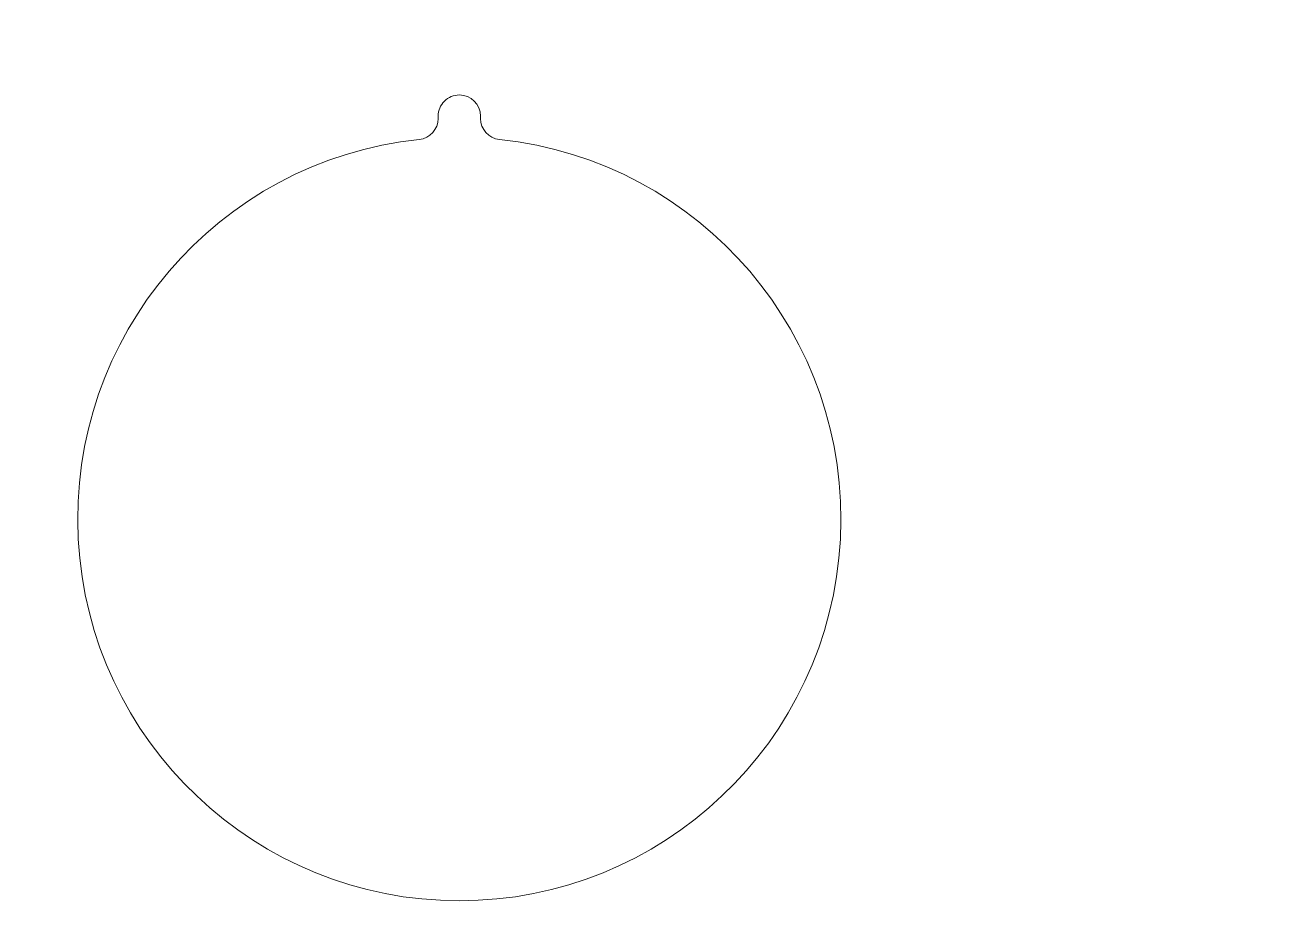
# Model space of a CAD drawing. Header units: millimetres. Extents: x -386 to 231, y -1182 to 269.
# Drawn here: x -171.6 to -23.4, y 7.7 to 112.6 of the extents above; entities that cross this region are included whole.
import ezdxf

# ---------------------------------------------------------------- set-up
doc = ezdxf.new("R2010")
doc.units = ezdxf.units.MM
doc.header["$MEASUREMENT"] = 0
doc.layers.add('3MM_POLY_SHELL', color=7, linetype='Continuous')

msp = doc.modelspace()

# ---------------------------------------------------------------- linework, layer by layer
at = {"layer": '3MM_POLY_SHELL', "color": 250, "lineweight": 9}
for points, knots in [([(129.5705, 244.3883), (129.5705, 244.3883), (129.5705, 85.1493), (129.5705, 85.1493), (129.5705, 85.1493), (129.5705, 74.8907), (126.4151, 64.8803), (120.5321, 56.4761), (120.5321, 56.4761), (120.5321, 56.4761), (74.4994, -9.285), (74.4994, -9.285), (74.4994, -9.285), (65.1429, -22.6513), (49.8534, -30.6119), (33.5378, -30.6119), (33.5378, -30.6119), (33.5378, -30.6119), (-120.4295, -30.6119), (-120.4295, -30.6119), (-120.4295, -30.6119), (-120.4295, -30.6119), (-274.3967, -30.6119), (-274.3967, -30.6119), (-274.3967, -30.6119), (-290.7124, -30.6119), (-306.0018, -22.6513), (-315.3583, -9.285), (-315.3583, -9.285), (-315.3583, -9.285), (-361.3911, 56.4761), (-361.3911, 56.4761), (-361.3911, 56.4761), (-367.274, 64.8803), (-370.4295, 74.8907), (-370.4295, 85.1493), (-370.4295, 85.1493), (-370.4295, 85.1493), (-370.4295, 244.3881), (-370.4295, 244.3881), (-370.4295, 244.3881), (-370.4295, 251.0186), (-367.7955, 257.3774), (-363.1071, 262.0658), (-363.1071, 262.0658), (-358.4187, 266.7542), (-352.0599, 269.3881), (-345.4295, 269.3881), (-345.4295, 269.3881), (-345.4295, 269.3881), (-340.9246, 269.3881), (-340.9246, 269.3881), (-340.9246, 269.3881), (-329.0075, 269.3881), (-318.7472, 260.9767), (-316.41, 249.2911), (-316.41, 249.2911), (-316.41, 249.2911), (-304.6611, 190.5464), (-304.6611, 190.5464), (-304.6611, 190.5464), (-301.9604, 177.0428), (-293.8098, 165.2509), (-282.132, 157.9522), (-282.132, 157.9522), (-282.132, 157.9522), (-220.4295, 119.3881), (-220.4295, 119.3881), (-220.4295, 119.3881), (-220.4295, 119.3881), (-20.4295, 119.3881), (-20.4295, 119.3881), (-20.4295, 119.3881), (-20.4295, 119.3881), (41.2731, 157.9522), (41.2731, 157.9522), (41.2731, 157.9522), (52.9509, 165.2509), (61.1015, 177.0428), (63.8022, 190.5464), (63.8022, 190.5464), (63.8022, 190.5464), (75.5511, 249.2911), (75.5511, 249.2911), (75.5511, 249.2911), (77.8882, 260.9767), (88.1486, 269.3881), (100.0656, 269.3881), (100.0656, 269.3881), (100.0656, 269.3881), (104.5705, 269.3881), (104.5705, 269.3881), (104.5705, 269.3881), (118.3776, 269.3881), (129.5705, 258.1953), (129.5705, 244.3883)], [0, 0, 0, 0, 0.04, 0.04, 0.04, 0.04, 0.08, 0.08, 0.08, 0.08, 0.12, 0.12, 0.12, 0.12, 0.16, 0.16, 0.16, 0.16, 0.2, 0.2, 0.2, 0.2, 0.24, 0.24, 0.24, 0.24, 0.28, 0.28, 0.28, 0.28, 0.32, 0.32, 0.32, 0.32, 0.36, 0.36, 0.36, 0.36, 0.4, 0.4, 0.4, 0.4, 0.44, 0.44, 0.44, 0.44, 0.48, 0.48, 0.48, 0.48, 0.52, 0.52, 0.52, 0.52, 0.56, 0.56, 0.56, 0.56, 0.6, 0.6, 0.6, 0.6, 0.64, 0.64, 0.64, 0.64, 0.68, 0.68, 0.68, 0.68, 0.72, 0.72, 0.72, 0.72, 0.76, 0.76, 0.76, 0.76, 0.8, 0.8, 0.8, 0.8, 0.84, 0.84, 0.84, 0.84, 0.88, 0.88, 0.88, 0.88, 0.92, 0.92, 0.92, 0.92, 1, 1, 1, 1]), ([(-125.1665, 99.1381), (-123.8946, 99.2728), (-122.9295, 100.3454), (-122.9295, 101.6243), (-122.9295, 101.6243), (-122.9295, 101.6243), (-122.9295, 101.8881), (-122.9295, 101.8881), (-122.9295, 101.8881), (-122.9295, 102.5512), (-122.6661, 103.1871), (-122.1972, 103.6559), (-122.1972, 103.6559), (-121.7284, 104.1248), (-121.0925, 104.3881), (-120.4295, 104.3881), (-120.4295, 104.3881), (-119.0488, 104.3881), (-117.9295, 103.2689), (-117.9295, 101.8882), (-117.9295, 101.8882), (-117.9295, 101.8882), (-117.9295, 101.6243), (-117.9295, 101.6243), (-117.9295, 101.6243), (-117.9295, 100.3454), (-116.9644, 99.2728), (-115.6926, 99.1381), (-115.6926, 99.1381), (-91.8944, 96.6191), (-74.2307, 75.9144), (-75.492, 52.0165), (-75.492, 52.0165), (-76.7533, 28.1186), (-96.4982, 9.3882), (-120.4293, 9.3881), (-120.4293, 9.3881), (-144.3605, 9.3881), (-164.1055, 28.1184), (-165.3669, 52.0163), (-165.3669, 52.0163), (-166.6283, 75.9141), (-148.9647, 96.6189), (-125.1665, 99.1381)], [0, 0, 0, 0, 0.08333333, 0.08333333, 0.08333333, 0.08333333, 0.16666667, 0.16666667, 0.16666667, 0.16666667, 0.25, 0.25, 0.25, 0.25, 0.33333333, 0.33333333, 0.33333333, 0.33333333, 0.41666667, 0.41666667, 0.41666667, 0.41666667, 0.5, 0.5, 0.5, 0.5, 0.58333333, 0.58333333, 0.58333333, 0.58333333, 0.66666667, 0.66666667, 0.66666667, 0.66666667, 0.75, 0.75, 0.75, 0.75, 0.83333333, 0.83333333, 0.83333333, 0.83333333, 1, 1, 1, 1])]:
    msp.add_open_spline(points, degree=3, knots=knots, dxfattribs=at)

doc.saveas('drawing.dxf')
